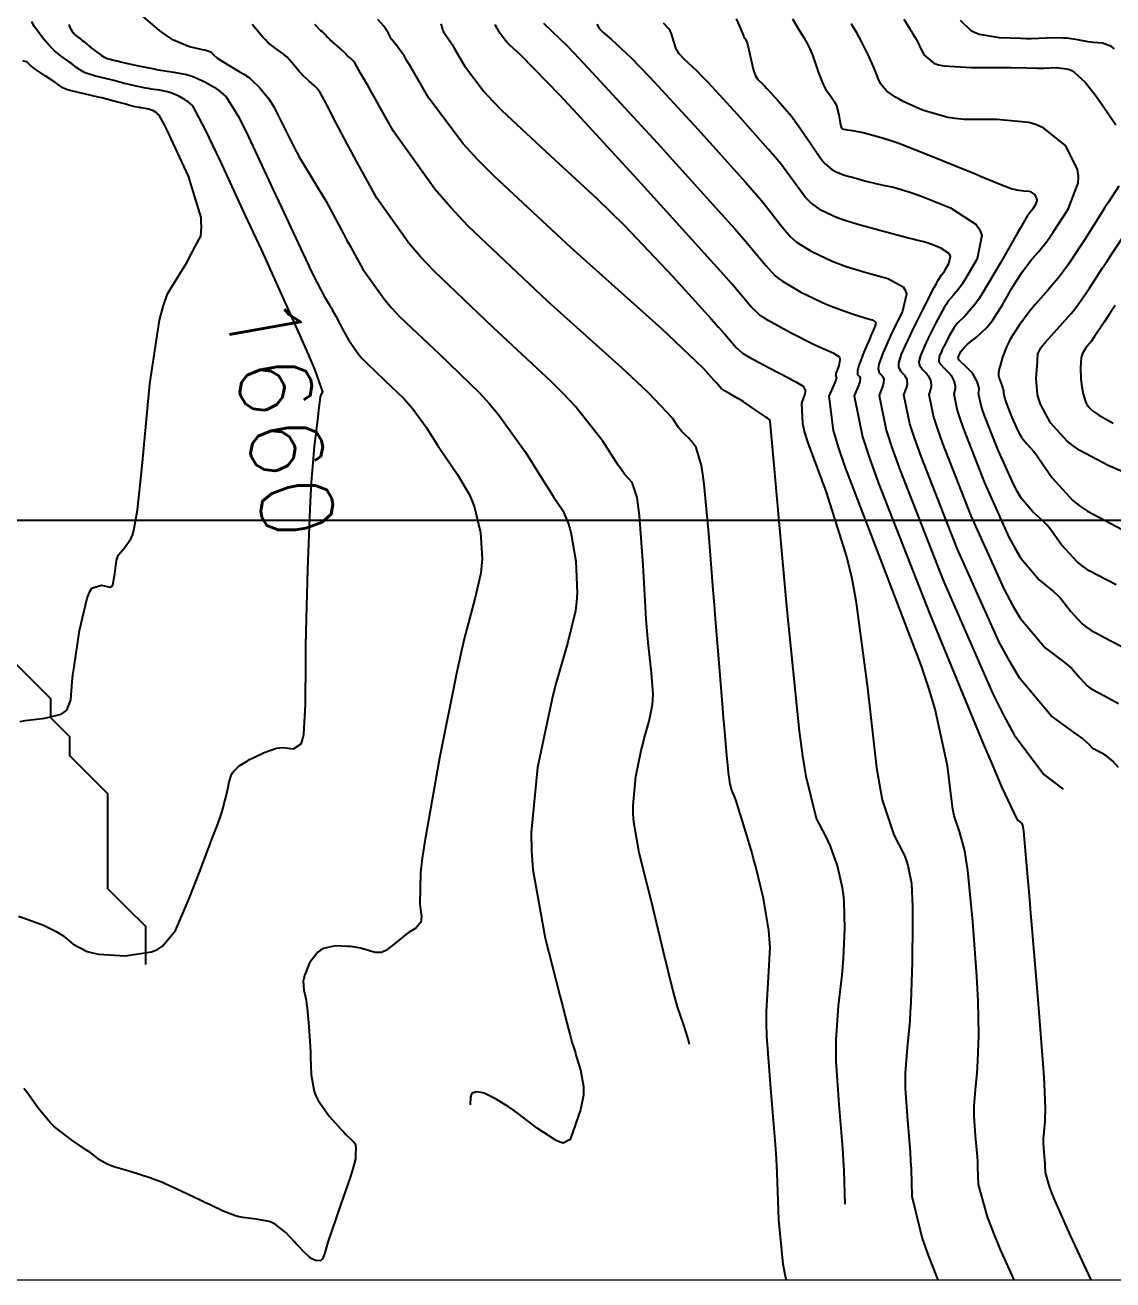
# Model space of a CAD drawing. Header units: metres. Extents: x 837117 to 838477, y 1189012 to 1191015.
# Drawn here: x 837883.6 to 837940.9, y 1189013.9 to 1189080 of the extents above; entities that cross this region are included whole.
import ezdxf

# ---------------------------------------------------------------- set-up
doc = ezdxf.new("R2010")
doc.units = ezdxf.units.M
doc.header["$LTSCALE"] = 0.3
doc.layers.add('COORD', color=7, linetype='Continuous', lineweight=20)
doc.layers.add('DRENAJE', color=5, linetype='Continuous', lineweight=25)
for name, color, linetype in [('COTAS 10', 1, 'Continuous'), ('COTAS INT', 252, 'Continuous'), ('MARCO IMP', 130, 'Continuous')]:
    doc.layers.add(name, color=color, linetype=linetype)
doc.styles.get("Standard").update_dxf_attribs({"font": 'simplex.shx'})

msp = doc.modelspace()

# ---------------------------------------------------------------- linework, layer by layer
at = {"layer": 'COORD'}
msp.add_line((837476.514, 1189013.872), (838476.514, 1189013.872), dxfattribs=at)
msp.add_lwpolyline([(837476.514, 1189013.872), (838476.514, 1189013.872), (838476.514, 1191013.872), (837476.514, 1191013.872)], close=True, dxfattribs=at)
at = {"layer": 'COTAS 10'}
for points, elevation in [([(837883.277, 1189033.031), (837883.628, 1189032.915), (837884.588, 1189032.564), (837885.265, 1189032.229), (837885.439, 1189032.124), (837885.607, 1189032.012), (837886.161, 1189031.561), (837886.894, 1189031.17), (837887.174, 1189031.096), (837887.487, 1189031.036), (837888.896, 1189030.946), (837890.294, 1189031.154), (837890.6, 1189031.283), (837890.871, 1189031.443), (837891.558, 1189032.279), (837892.029, 1189033.383), (837892.163, 1189033.711), (837892.3, 1189034.05), (837892.809, 1189035.356), (837893.269, 1189036.565), (837893.375, 1189036.841), (837893.47, 1189037.093), (837893.738, 1189037.794), (837893.915, 1189038.276), (837893.955, 1189038.39), (837893.99, 1189038.496), (837894.081, 1189038.806), (837894.141, 1189039.046), (837894.156, 1189039.107), (837894.172, 1189039.165), (837894.223, 1189039.359), (837894.277, 1189039.583), (837894.293, 1189039.661), (837894.31, 1189039.746), (837894.378, 1189040.111), (837894.503, 1189040.489), (837894.557, 1189040.582), (837894.618, 1189040.67), (837894.908, 1189040.945), (837895.319, 1189041.201), (837895.457, 1189041.277), (837895.605, 1189041.355), (837896.226, 1189041.656), (837896.88, 1189041.877), (837897.049, 1189041.905), (837897.213, 1189041.919), (837897.76, 1189041.848), (837898.17, 1189042.106), (837898.247, 1189042.326), (837898.308, 1189042.612), (837898.399, 1189044.182), (837898.41, 1189046.486), (837898.421, 1189047.234), (837898.436, 1189048.03), (837898.519, 1189051.304), (837898.639, 1189054.478), (837898.677, 1189055.211), (837898.718, 1189055.881), (837898.882, 1189057.773), (837899.032, 1189059.029), (837899.064, 1189059.297), (837899.09, 1189059.532), (837899.15, 1189060.093), (837899.194, 1189060.383), (837899.211, 1189060.447), (837899.23, 1189060.504), (837899.319, 1189060.648), (837898.887, 1189061.85), (837898.578, 1189062.574), (837898.187, 1189063.467), (837896.093, 1189068.105), (837895.211, 1189070.014), (837893.937, 1189072.765), (837893.506, 1189073.673), (837893.148, 1189074.414), (837892.459, 1189075.711), (837892.214, 1189075.92), (837892.136, 1189075.976), (837892.054, 1189076.032), (837891.722, 1189076.224), (837891.349, 1189076.385), (837891.24, 1189076.42), (837891.13, 1189076.452), (837890.714, 1189076.533), (837890.262, 1189076.6), (837890.129, 1189076.623), (837889.993, 1189076.649), (837889.472, 1189076.756), (837888.973, 1189076.871), (837888.85, 1189076.9), (837888.734, 1189076.929), (837888.369, 1189077.026), (837888.016, 1189077.12), (837887.907, 1189077.147), (837887.794, 1189077.175), (837887.344, 1189077.278), (837886.9, 1189077.411), (837886.79, 1189077.457), (837886.686, 1189077.507), (837886.358, 1189077.721), (837886.054, 1189077.959), (837885.965, 1189078.025), (837885.875, 1189078.091), (837885.532, 1189078.326), (837885.17, 1189078.614), (837885.066, 1189078.712), (837884.962, 1189078.818), (837884.574, 1189079.269), (837884.242, 1189079.711), (837884.172, 1189079.812), (837884.112, 1189079.903), (837883.977, 1189080.152)], 1660), ([(837926.834, 1189017.854), (837926.78, 1189019.609), (837926.747, 1189020.193), (837926.708, 1189020.794), (837926.511, 1189023.117), (837926.36, 1189025.399), (837926.351, 1189025.974), (837926.355, 1189026.526), (837926.487, 1189028.313), (837926.672, 1189029.925), (837926.71, 1189030.366), (837926.742, 1189030.803), (837926.812, 1189032.362), (837926.773, 1189033.809), (837926.737, 1189034.177), (837926.69, 1189034.53), (837926.427, 1189035.687), (837926.055, 1189036.714), (837925.939, 1189036.986), (837925.816, 1189037.252), (837925.328, 1189038.17), (837924.77, 1189040.394), (837924.604, 1189041.484), (837924.433, 1189042.779), (837923.777, 1189049.171), (837923.22, 1189055.399), (837923.112, 1189056.592), (837923.024, 1189057.553), (837922.874, 1189059.104), (837922.86, 1189059.142), (837922.858, 1189059.15), (837922.856, 1189059.157), (837922.855, 1189059.173), (837922.733, 1189059.266), (837922.654, 1189059.322), (837922.556, 1189059.39), (837922.04, 1189059.746), (837921.457, 1189060.135), (837921.316, 1189060.224), (837921.185, 1189060.305), (837920.784, 1189060.532), (837920.502, 1189060.685), (837920.445, 1189060.719), (837920.397, 1189060.749), (837920.301, 1189060.83), (837920.136, 1189061.025), (837920.045, 1189061.127), (837919.934, 1189061.251), (837919.371, 1189061.872), (837917.879, 1189063.309), (837917.183, 1189063.946), (837916.365, 1189064.687), (837912.388, 1189068.228), (837908.333, 1189072.004), (837907.464, 1189072.893), (837906.707, 1189073.715), (837904.89, 1189076.115), (837903.962, 1189077.739), (837903.764, 1189078.07), (837903.592, 1189078.35), (837903.184, 1189078.932), (837902.986, 1189079.154), (837902.946, 1189079.206), (837902.913, 1189079.254), (837902.846, 1189079.394), (837902.781, 1189079.543), (837902.749, 1189079.596), (837902.711, 1189079.655), (837902.522, 1189079.911), (837902.202, 1189080.272)], 1670), ([(837941.241, 1189040.863), (837940.93, 1189041.202), (837940.618, 1189041.454), (837940.536, 1189041.512), (837940.456, 1189041.564), (837940.181, 1189041.711), (837939.949, 1189041.832), (837939.896, 1189041.869), (837939.848, 1189041.907), (837939.712, 1189042.056), (837939.339, 1189042.385), (837939.14, 1189042.537), (837938.9, 1189042.715), (837937.688, 1189043.576), (837936.028, 1189045.557), (837935.505, 1189046.441), (837934.954, 1189047.471), (837932.735, 1189052.399), (837930.845, 1189057.216), (837930.502, 1189058.175), (837930.237, 1189058.971), (837929.928, 1189060.49), (837930.075, 1189060.895), (837930.097, 1189060.987), (837930.111, 1189061.071), (837930.093, 1189061.304), (837929.998, 1189061.478), (837929.964, 1189061.526), (837929.927, 1189061.572), (837929.762, 1189061.736), (837929.655, 1189061.97), (837929.653, 1189062.061), (837929.664, 1189062.164), (837929.805, 1189062.627), (837930.116, 1189063.324), (837930.234, 1189063.574), (837930.367, 1189063.848), (837930.96, 1189065.041), (837931.523, 1189066.139), (837931.637, 1189066.353), (837931.732, 1189066.528), (837931.921, 1189066.836), (837932.022, 1189066.957), (837932.06, 1189067.014), (837932.104, 1189067.083), (837932.3, 1189067.416), (837932.374, 1189067.783), (837932.34, 1189067.873), (837932.283, 1189067.958), (837931.878, 1189068.22), (837931.4, 1189068.41), (837931.295, 1189068.448), (837931.203, 1189068.481), (837930.973, 1189068.548), (837930.586, 1189068.641), (837930.396, 1189068.69), (837930.169, 1189068.749), (837929.049, 1189069.046), (837927.88, 1189069.363), (837927.623, 1189069.435), (837927.395, 1189069.499), (837926.812, 1189069.673), (837926.384, 1189069.833), (837926.253, 1189069.889), (837926.117, 1189069.949), (837925.583, 1189070.209), (837925.026, 1189070.601), (837924.876, 1189070.745), (837924.728, 1189070.904), (837923.434, 1189072.655), (837923.126, 1189073.03), (837922.778, 1189073.442), (837921.185, 1189075.237), (837919.623, 1189076.925), (837919.295, 1189077.269), (837919.013, 1189077.56), (837918.372, 1189078.164), (837918.075, 1189078.465), (837918.01, 1189078.564), (837917.952, 1189078.67), (837917.805, 1189079.11), (837917.662, 1189079.554), (837917.606, 1189079.662), (837917.543, 1189079.764), (837917.258, 1189080.077)], 1680), ([(837941.015, 1189078.716), (837940.866, 1189078.833), (837940.382, 1189079.025), (837939.916, 1189079.055), (837939.779, 1189079.071), (837939.637, 1189079.09), (837939.093, 1189079.188), (837938.494, 1189079.274), (837938.318, 1189079.286), (837938.137, 1189079.293), (837937.446, 1189079.278), (837936.629, 1189079.253), (837936.368, 1189079.253), (837936.092, 1189079.257), (837934.971, 1189079.298), (837933.914, 1189079.476), (837933.679, 1189079.565), (837933.468, 1189079.672), (837932.914, 1189080.203)], 1690), ([(837942.114, 1189056.156), (837940.686, 1189056.777), (837939.19, 1189057.561), (837938.846, 1189057.799), (837938.533, 1189058.047), (837937.655, 1189059.019), (837937.124, 1189060.006), (837937.029, 1189060.263), (837936.957, 1189060.513), (837936.888, 1189061.36), (837936.951, 1189062.046), (837936.964, 1189062.194), (837936.973, 1189062.325), (837936.989, 1189062.648), (837937.144, 1189062.973), (837937.241, 1189063.105), (837937.362, 1189063.256), (837937.994, 1189063.95), (837938.736, 1189064.778), (837938.925, 1189065.012), (837939.108, 1189065.248), (837939.713, 1189066.119), (837940.396, 1189067.182), (837940.629, 1189067.539), (837940.881, 1189067.923), (837941.949, 1189069.538)], 1690)]:
    msp.add_lwpolyline(points, dxfattribs=dict(at, elevation=elevation))
at = {"layer": 'COTAS INT'}
for points, elevation in [([(837889.343, 1189080.845), (837890.686, 1189079.686), (837891.014, 1189079.45), (837891.323, 1189079.251), (837892.282, 1189078.839), (837892.962, 1189078.692), (837893.095, 1189078.661), (837893.204, 1189078.633), (837893.399, 1189078.567), (837893.446, 1189078.517), (837893.461, 1189078.499), (837893.478, 1189078.479), (837893.545, 1189078.395), (837893.704, 1189078.26), (837893.777, 1189078.208), (837893.864, 1189078.151), (837894.283, 1189077.892), (837894.723, 1189077.634), (837894.822, 1189077.577), (837894.912, 1189077.525), (837895.156, 1189077.391), (837895.394, 1189077.225), (837895.479, 1189077.154), (837895.574, 1189077.071), (837895.985, 1189076.681), (837896.461, 1189076.093), (837896.595, 1189075.886), (837896.73, 1189075.659), (837897.228, 1189074.68), (837897.766, 1189073.585), (837897.926, 1189073.285), (837898.091, 1189072.986), (837898.727, 1189071.919), (837899.326, 1189070.944), (837899.468, 1189070.704), (837899.599, 1189070.476), (837899.987, 1189069.758), (837900.401, 1189068.968), (837900.549, 1189068.693), (837900.711, 1189068.395), (837901.419, 1189067.118), (837902.523, 1189065.56), (837902.935, 1189065.084), (837903.394, 1189064.59), (837905.436, 1189062.644), (837907.561, 1189060.591), (837908.073, 1189060.029), (837908.55, 1189059.469), (837909.996, 1189057.47), (837911.043, 1189055.793), (837911.268, 1189055.437), (837911.467, 1189055.127), (837911.952, 1189054.395), (837912.243, 1189053.727), (837912.319, 1189053.457), (837912.393, 1189053.15), (837912.641, 1189051.734), (837912.716, 1189050.06), (837912.681, 1189049.591), (837912.621, 1189049.119), (837912.201, 1189047.394), (837911.608, 1189045.334), (837911.439, 1189044.65), (837911.268, 1189043.918), (837910.631, 1189040.868), (837910.295, 1189037.439), (837910.313, 1189036.469), (837910.379, 1189035.489), (837911.018, 1189031.875), (837911.801, 1189028.854), (837911.957, 1189028.249), (837912.087, 1189027.743), (837912.338, 1189026.754), (837912.411, 1189026.463), (837912.429, 1189026.399), (837912.445, 1189026.342), (837912.497, 1189026.195), (837912.585, 1189025.939), (837912.623, 1189025.814), (837912.668, 1189025.665), (837912.885, 1189024.93), (837913.041, 1189024.066), (837913.049, 1189023.835), (837913.041, 1189023.609), (837912.884, 1189022.824), (837912.644, 1189022.122), (837912.584, 1189021.949), (837912.527, 1189021.785), (837912.346, 1189021.267), (837911.981, 1189021.08), (837911.809, 1189021.124), (837911.605, 1189021.211), (837910.61, 1189021.871), (837909.545, 1189022.675), (837909.297, 1189022.853), (837909.069, 1189023.011), (837908.418, 1189023.417), (837907.952, 1189023.642), (837907.841, 1189023.685), (837907.739, 1189023.719), (837907.433, 1189023.776), (837907.226, 1189023.734), (837907.184, 1189023.707), (837907.15, 1189023.672), (837907.084, 1189023.492), (837907.07, 1189023.087)], 1664), ([(837885.925, 1189079.995), (837885.968, 1189079.9), (837886.008, 1189079.816), (837886.132, 1189079.607), (837886.235, 1189079.486), (837886.263, 1189079.458), (837886.291, 1189079.431), (837886.388, 1189079.355), (837886.56, 1189079.226), (837886.635, 1189079.166), (837886.721, 1189079.097), (837887.133, 1189078.762), (837887.557, 1189078.432), (837887.651, 1189078.367), (837887.735, 1189078.312), (837887.956, 1189078.205), (837888.102, 1189078.171), (837888.139, 1189078.163), (837888.174, 1189078.154), (837888.288, 1189078.123), (837888.54, 1189078.062), (837888.661, 1189078.034), (837888.806, 1189078.002), (837889.514, 1189077.843), (837890.334, 1189077.674), (837890.549, 1189077.634), (837890.759, 1189077.597), (837891.471, 1189077.491), (837892.127, 1189077.364), (837892.301, 1189077.314), (837892.472, 1189077.258), (837893.061, 1189077.004), (837893.584, 1189076.701), (837893.713, 1189076.614), (837893.836, 1189076.526), (837894.222, 1189076.196), (837894.83, 1189075.199), (837895.092, 1189074.69), (837895.394, 1189074.079), (837896.825, 1189071.034), (837897.14, 1189070.355), (837898.251, 1189067.957), (837898.55, 1189067.326), (837898.597, 1189067.231), (837898.808, 1189066.792), (837899.395, 1189065.662), (837899.68, 1189065.199), (837899.747, 1189065.085), (837899.81, 1189064.977), (837899.994, 1189064.636), (837900.19, 1189064.26), (837900.261, 1189064.13), (837900.338, 1189063.988), (837900.674, 1189063.382), (837901.198, 1189062.641), (837901.394, 1189062.415), (837901.612, 1189062.18), (837902.582, 1189061.256), (837903.592, 1189060.281), (837903.835, 1189060.014), (837904.062, 1189059.748), (837904.749, 1189058.798), (837905.359, 1189057.843), (837905.537, 1189057.574), (837905.72, 1189057.302), (837906.415, 1189056.304), (837907.038, 1189055.219), (837907.175, 1189054.892), (837907.298, 1189054.554), (837907.613, 1189053.241), (837907.699, 1189051.861), (837907.677, 1189051.482), (837907.635, 1189051.103), (837907.317, 1189049.748), (837906.759, 1189047.639), (837906.566, 1189046.787), (837906.355, 1189045.818), (837905.455, 1189041.348), (837904.683, 1189036.988), (837904.553, 1189036.088), (837904.459, 1189035.322), (837904.425, 1189033.667), (837904.516, 1189032.996), (837904.501, 1189032.851), (837904.469, 1189032.722), (837904.208, 1189032.404), (837903.81, 1189032.151), (837903.691, 1189032.063), (837903.568, 1189031.969), (837903.092, 1189031.566), (837902.631, 1189031.222), (837902.517, 1189031.165), (837902.409, 1189031.124), (837902.071, 1189031.116), (837901.771, 1189031.213), (837901.603, 1189031.263), (837901.297, 1189031.349), (837900.909, 1189031.417), (837900.773, 1189031.43), (837900.625, 1189031.442), (837899.987, 1189031.466), (837899.34, 1189031.334), (837899.185, 1189031.248), (837899.042, 1189031.139), (837898.614, 1189030.567), (837898.35, 1189029.915), (837898.311, 1189029.756), (837898.285, 1189029.607), (837898.314, 1189029.146), (837898.428, 1189028.61), (837898.457, 1189028.412), (837898.484, 1189028.193), (837898.572, 1189027.227), (837898.64, 1189026.165), (837898.655, 1189025.885), (837898.668, 1189025.612), (837898.699, 1189024.678), (837898.858, 1189023.8), (837898.951, 1189023.562), (837899.065, 1189023.326), (837899.654, 1189022.49), (837900.277, 1189021.801), (837900.413, 1189021.656), (837900.532, 1189021.532), (837900.831, 1189021.251), (837900.984, 1189021.085), (837901.011, 1189021.033), (837901.032, 1189020.979), (837901.053, 1189020.763), (837901.036, 1189020.543), (837901.033, 1189020.487), (837901.031, 1189020.433), (837901.028, 1189020.254), (837900.913, 1189019.786), (837900.839, 1189019.55), (837900.748, 1189019.268), (837900.267, 1189017.865), (837899.77, 1189016.426), (837899.669, 1189016.121), (837899.583, 1189015.857), (837899.404, 1189015.243), (837899.293, 1189014.975), (837899.25, 1189014.93), (837899.202, 1189014.897), (837898.985, 1189014.88), (837898.731, 1189014.988), (837898.66, 1189015.034), (837898.588, 1189015.086), (837898.326, 1189015.331), (837898.017, 1189015.666), (837897.916, 1189015.775), (837897.808, 1189015.89), (837897.363, 1189016.364), (837896.827, 1189016.789), (837896.662, 1189016.873), (837896.489, 1189016.943), (837895.808, 1189017.074), (837895.097, 1189017.161), (837894.906, 1189017.203), (837894.718, 1189017.252), (837894.062, 1189017.495), (837893.335, 1189017.836), (837893.103, 1189017.947), (837892.856, 1189018.065), (837891.853, 1189018.551), (837890.777, 1189019.033), (837890.485, 1189019.148), (837890.195, 1189019.255), (837889.169, 1189019.575), (837888.307, 1189019.835), (837888.12, 1189019.904), (837887.955, 1189019.971), (837887.549, 1189020.203), (837887.176, 1189020.49), (837887.032, 1189020.592), (837886.87, 1189020.704), (837886.14, 1189021.189), (837885.348, 1189021.789), (837885.147, 1189021.974), (837884.954, 1189022.166), (837884.324, 1189022.925), (837883.733, 1189023.738), (837883.565, 1189023.963)], 1662), ([(837918.631, 1189026.274), (837918.559, 1189026.571), (837918.309, 1189027.346), (837918, 1189028.259), (837917.892, 1189028.644), (837917.773, 1189029.085), (837917.262, 1189031.151), (837916.715, 1189033.434), (837916.573, 1189034.011), (837916.437, 1189034.564), (837915.981, 1189036.364), (837915.694, 1189037.981), (837915.665, 1189038.42), (837915.657, 1189038.854), (837915.807, 1189040.388), (837916.092, 1189041.754), (837916.169, 1189042.081), (837916.245, 1189042.387), (837916.51, 1189043.309), (837916.685, 1189044.173), (837916.703, 1189044.442), (837916.709, 1189044.724), (837916.622, 1189045.85), (837916.45, 1189047.455), (837916.403, 1189048.039), (837916.355, 1189048.684), (837916.183, 1189051.515), (837915.991, 1189054.145), (837915.931, 1189054.663), (837915.868, 1189055.09), (837915.614, 1189055.871), (837915.209, 1189056.319), (837915.05, 1189056.536), (837914.872, 1189056.793), (837914.059, 1189058.055), (837912.6, 1189059.898), (837912.014, 1189060.522), (837911.349, 1189061.194), (837908.289, 1189064.032), (837905.175, 1189066.999), (837904.476, 1189067.753), (837903.847, 1189068.478), (837902.163, 1189070.854), (837901.084, 1189072.802), (837900.836, 1189073.257), (837900.611, 1189073.675), (837899.98, 1189074.881), (837899.559, 1189075.704), (837899.467, 1189075.881), (837899.384, 1189076.036), (837899.171, 1189076.411), (837898.993, 1189076.648), (837898.931, 1189076.715), (837898.865, 1189076.783), (837898.583, 1189077.034), (837898.266, 1189077.322), (837898.177, 1189077.413), (837898.088, 1189077.508), (837897.765, 1189077.893), (837897.427, 1189078.272), (837897.329, 1189078.364), (837897.23, 1189078.451), (837896.854, 1189078.717), (837896.423, 1189079.054), (837896.288, 1189079.185), (837896.147, 1189079.332), (837895.584, 1189080.001)], 1666), ([(837923.741, 1189013.872), (837923.693, 1189014.057), (837923.557, 1189014.701), (837923.331, 1189017.028), (837923.254, 1189019.505), (837923.213, 1189020.244), (837923.164, 1189021.006), (837922.914, 1189023.948), (837922.708, 1189026.73), (837922.687, 1189027.39), (837922.681, 1189028.003), (837922.786, 1189029.821), (837922.872, 1189031.374), (837922.853, 1189031.82), (837922.816, 1189032.273), (837922.529, 1189033.968), (837922.121, 1189035.623), (837922.008, 1189036.051), (837921.894, 1189036.467), (837921.484, 1189037.859), (837921.136, 1189038.938), (837921.063, 1189039.156), (837920.999, 1189039.339), (837920.851, 1189039.708), (837920.761, 1189040.067), (837920.734, 1189040.244), (837920.707, 1189040.454), (837920.6, 1189041.493), (837920.472, 1189042.972), (837920.43, 1189043.46), (837920.386, 1189043.982), (837920.205, 1189046.151), (837920, 1189048.686), (837919.941, 1189049.439), (837919.881, 1189050.214), (837919.655, 1189053.196), (837919.411, 1189055.791), (837919.339, 1189056.321), (837919.265, 1189056.77), (837918.983, 1189057.713), (837918.716, 1189058.065), (837918.651, 1189058.142), (837918.59, 1189058.209), (837918.403, 1189058.378), (837918.203, 1189058.58), (837918.133, 1189058.668), (837918.058, 1189058.771), (837917.738, 1189059.259), (837916.508, 1189060.557), (837915.86, 1189061.17), (837915.078, 1189061.893), (837911.143, 1189065.42), (837906.972, 1189069.38), (837906.042, 1189070.377), (837905.209, 1189071.329), (837903.01, 1189074.408), (837901.747, 1189076.662), (837901.503, 1189077.094), (837901.306, 1189077.444), (837900.977, 1189078.014), (837900.911, 1189078.08), (837900.888, 1189078.102), (837900.783, 1189078.203), (837900.621, 1189078.357), (837900.563, 1189078.411), (837900.499, 1189078.471), (837900.219, 1189078.731), (837899.942, 1189078.985), (837899.88, 1189079.041), (837899.824, 1189079.091), (837899.675, 1189079.219), (837899.573, 1189079.31), (837899.546, 1189079.336), (837899.52, 1189079.363), (837899.433, 1189079.465), (837899.347, 1189079.562), (837899.322, 1189079.585), (837899.297, 1189079.607), (837899.202, 1189079.675), (837898.9, 1189080.006)], 1668), ([(837905.525, 1189080.041), (837905.611, 1189079.746), (837905.639, 1189079.677), (837905.669, 1189079.615), (837905.794, 1189079.436), (837906.027, 1189079.102), (837906.126, 1189078.942), (837906.239, 1189078.752), (837906.771, 1189077.822), (837907.811, 1189076.448), (837908.245, 1189075.977), (837908.742, 1189075.468), (837911.064, 1189073.306), (837913.751, 1189070.829), (837914.478, 1189070.121), (837915.198, 1189069.404), (837917.736, 1189066.736), (837919.764, 1189064.5), (837920.162, 1189064.055), (837920.489, 1189063.687), (837921.082, 1189062.986), (837921.428, 1189062.696), (837921.6, 1189062.586), (837921.805, 1189062.464), (837922.82, 1189061.915), (837923.846, 1189061.383), (837924.057, 1189061.271), (837924.237, 1189061.174), (837924.626, 1189060.949), (837924.724, 1189060.734), (837924.721, 1189060.644), (837924.705, 1189060.539), (837924.537, 1189060.049), (837924.581, 1189058.979), (837924.698, 1189058.508), (837924.861, 1189057.962), (837925.826, 1189055.362), (837926.927, 1189051.902), (837927.176, 1189050.813), (837927.399, 1189049.668), (837928.003, 1189045.06), (837928.486, 1189040.845), (837928.635, 1189039.946), (837928.789, 1189039.164), (837929.4, 1189037.312), (837929.938, 1189036.255), (837930.048, 1189035.975), (837930.14, 1189035.7), (837930.328, 1189034.753), (837930.38, 1189033.562), (837930.385, 1189033.134), (837930.387, 1189032.662), (837930.362, 1189030.605), (837930.29, 1189028.492), (837930.262, 1189027.986), (837930.231, 1189027.515), (837930.09, 1189026.097), (837929.994, 1189024.785), (837929.991, 1189024.381), (837929.998, 1189023.959), (837930.108, 1189022.286), (837930.253, 1189020.582), (837930.281, 1189020.141), (837930.305, 1189019.713), (837930.349, 1189018.279), (837930.888, 1189016.049), (837931.223, 1189015.119), (837931.639, 1189014.053), (837931.718, 1189013.872)], 1672), ([(837935.732, 1189013.872), (837935.002, 1189015.517), (837934.632, 1189016.422), (837934.335, 1189017.196), (837933.859, 1189018.905), (837933.83, 1189019.818), (837933.815, 1189020.09), (837933.797, 1189020.371), (837933.705, 1189021.454), (837933.635, 1189022.519), (837933.63, 1189022.788), (837933.632, 1189023.045), (837933.694, 1189023.88), (837933.783, 1189024.782), (837933.803, 1189025.082), (837933.821, 1189025.404), (837933.867, 1189026.749), (837933.84, 1189028.575), (837933.811, 1189029.201), (837933.774, 1189029.878), (837933.565, 1189032.759), (837933.292, 1189035.445), (837933.215, 1189035.999), (837933.138, 1189036.471), (837932.851, 1189037.494), (837932.579, 1189038.32), (837932.51, 1189038.668), (837932.444, 1189039.069), (837932.228, 1189040.949), (837931.579, 1189043.936), (837931.24, 1189045.034), (837930.831, 1189046.25), (837928.778, 1189051.621), (837926.827, 1189056.704), (837926.483, 1189057.739), (837926.224, 1189058.611), (837925.997, 1189060.415), (837926.257, 1189061.023), (837926.306, 1189061.142), (837926.344, 1189061.239), (837926.399, 1189061.409), (837926.383, 1189061.438), (837926.371, 1189061.454), (837926.344, 1189061.481), (837926.35, 1189061.58), (837926.366, 1189061.633), (837926.387, 1189061.697), (837926.511, 1189062.019), (837926.568, 1189062.36), (837926.547, 1189062.436), (837926.51, 1189062.503), (837926.243, 1189062.677), (837925.667, 1189062.916), (837925.435, 1189063.024), (837925.171, 1189063.151), (837923.96, 1189063.759), (837922.776, 1189064.413), (837922.531, 1189064.568), (837922.322, 1189064.712), (837921.863, 1189065.141), (837920.842, 1189066.349), (837920.279, 1189066.983), (837919.593, 1189067.749), (837916.101, 1189071.599), (837912.517, 1189075.499), (837911.773, 1189076.296), (837911.138, 1189076.97), (837909.74, 1189078.384), (837909.151, 1189078.932), (837909.025, 1189079.061), (837908.915, 1189079.181), (837908.651, 1189079.53), (837908.516, 1189079.765), (837908.487, 1189079.814), (837908.462, 1189079.854), (837908.403, 1189079.939), (837908.371, 1189079.984)], 1674), ([(837910.94, 1189080.074), (837912.2, 1189078.852), (837912.797, 1189078.228), (837913.502, 1189077.48), (837916.944, 1189073.745), (837920.34, 1189069.992), (837921.015, 1189069.232), (837921.576, 1189068.594), (837922.644, 1189067.297), (837923.124, 1189066.776), (837923.313, 1189066.627), (837923.526, 1189066.475), (837924.501, 1189065.909), (837925.566, 1189065.391), (837925.838, 1189065.27), (837926.098, 1189065.159), (837926.954, 1189064.84), (837927.632, 1189064.623), (837927.78, 1189064.577), (837927.912, 1189064.536), (837928.248, 1189064.437), (837928.41, 1189064.347), (837928.431, 1189064.312), (837928.443, 1189064.273), (837928.402, 1189064.093), (837928.249, 1189063.758), (837928.19, 1189063.622), (837928.123, 1189063.465), (837927.822, 1189062.742), (837927.558, 1189062.045), (837927.515, 1189061.905), (837927.485, 1189061.79), (837927.483, 1189061.566), (837927.556, 1189061.493), (837927.573, 1189061.472), (837927.588, 1189061.452), (837927.63, 1189061.374), (837927.6, 1189061.183), (837927.57, 1189061.09), (837927.53, 1189060.98), (837927.307, 1189060.44), (837927.745, 1189058.281), (837928.122, 1189057.15), (837928.61, 1189055.789), (837931.294, 1189048.946), (837934.074, 1189042.204), (837934.622, 1189040.905), (837935.073, 1189039.853), (837935.902, 1189038.105), (837936.068, 1189037.98), (837936.101, 1189037.951), (837936.129, 1189037.924), (837936.183, 1189037.846), (837936.223, 1189037.507), (837936.241, 1189037.315), (837936.263, 1189037.081), (837936.369, 1189035.883), (837936.537, 1189033.908), (837936.598, 1189033.184), (837936.665, 1189032.383), (837936.96, 1189028.853), (837937.227, 1189025.486), (837937.277, 1189024.789), (837937.317, 1189024.194), (837937.371, 1189022.892), (837937.352, 1189022.316), (837937.344, 1189022.178), (837937.336, 1189022.049), (837937.297, 1189021.663), (837937.271, 1189021.305), (837937.27, 1189021.195), (837937.272, 1189021.08), (837937.302, 1189020.623), (837937.342, 1189020.159), (837937.349, 1189020.039), (837937.356, 1189019.922), (837937.368, 1189019.531), (837937.572, 1189018.798), (837937.7, 1189018.466), (837937.858, 1189018.079), (837938.686, 1189016.212), (837939.778, 1189013.872)], 1676), ([(837913.752, 1189080.021), (837913.897, 1189079.767), (837913.972, 1189079.683), (837914.063, 1189079.593), (837914.52, 1189079.219), (837915.557, 1189078.243), (837916.013, 1189077.774), (837916.542, 1189077.218), (837919.064, 1189074.491), (837921.559, 1189071.717), (837922.071, 1189071.131), (837922.505, 1189070.624), (837923.426, 1189069.453), (837923.926, 1189068.84), (837924.094, 1189068.686), (837924.276, 1189068.538), (837925.042, 1189068.059), (837925.842, 1189067.67), (837926.045, 1189067.579), (837926.241, 1189067.496), (837926.883, 1189067.257), (837927.58, 1189067.043), (837927.81, 1189066.977), (837928.057, 1189066.906), (837929.082, 1189066.625), (837929.888, 1189066.177), (837929.997, 1189066.002), (837930.055, 1189065.804), (837929.852, 1189064.904), (837929.371, 1189063.928), (837929.255, 1189063.682), (837929.146, 1189063.446), (837928.814, 1189062.684), (837928.611, 1189062.104), (837928.584, 1189061.983), (837928.57, 1189061.88), (837928.623, 1189061.651), (837928.742, 1189061.533), (837928.769, 1189061.499), (837928.793, 1189061.465), (837928.861, 1189061.339), (837928.856, 1189061.127), (837928.834, 1189061.038), (837928.803, 1189060.937), (837928.618, 1189060.465), (837928.991, 1189058.626), (837929.312, 1189057.662), (837929.728, 1189056.502), (837932.015, 1189050.673), (837934.591, 1189044.783), (837935.189, 1189043.586), (837935.736, 1189042.575), (837937.297, 1189040.491), (837938.312, 1189039.723)], 1678), ([(837921.088, 1189080.306), (837921.254, 1189079.941), (837921.396, 1189079.609), (837921.424, 1189079.541), (837921.447, 1189079.484), (837921.493, 1189079.361), (837921.516, 1189079.306), (837921.526, 1189079.292), (837921.537, 1189079.277), (837921.587, 1189079.227), (837921.665, 1189079.04), (837921.693, 1189078.939), (837921.724, 1189078.817), (837921.859, 1189078.2), (837922.007, 1189077.573), (837922.047, 1189077.445), (837922.086, 1189077.336), (837922.223, 1189077.109), (837922.47, 1189076.877), (837922.578, 1189076.765), (837922.704, 1189076.633), (837923.305, 1189075.984), (837923.998, 1189075.167), (837924.182, 1189074.929), (837924.363, 1189074.685), (837924.988, 1189073.764), (837925.53, 1189072.968), (837925.657, 1189072.803), (837925.776, 1189072.663), (837926.124, 1189072.359), (837926.392, 1189072.228), (837926.46, 1189072.198), (837926.526, 1189072.17), (837926.741, 1189072.089), (837927.034, 1189072.002), (837927.149, 1189071.97), (837927.278, 1189071.934), (837927.865, 1189071.774), (837928.511, 1189071.61), (837928.678, 1189071.571), (837928.839, 1189071.534), (837929.375, 1189071.426), (837930.142, 1189071.204), (837930.448, 1189071.096), (837930.794, 1189070.968), (837932.386, 1189070.338), (837933.73, 1189069.464), (837933.922, 1189069.183), (837934.035, 1189068.884), (837933.79, 1189067.661), (837933.136, 1189066.554), (837932.991, 1189066.327), (837932.863, 1189066.135), (837932.529, 1189065.733), (837932.249, 1189065.404), (837932.154, 1189065.259), (837932.051, 1189065.09), (837931.616, 1189064.283), (837931.195, 1189063.436), (837931.101, 1189063.242), (837931.017, 1189063.065), (837930.796, 1189062.57), (837930.717, 1189062.223), (837930.723, 1189062.139), (837930.74, 1189062.061), (837930.902, 1189061.821), (837931.112, 1189061.612), (837931.16, 1189061.552), (837931.204, 1189061.492), (837931.324, 1189061.269), (837931.367, 1189061.015), (837931.361, 1189060.935), (837931.348, 1189060.852), (837931.239, 1189060.516), (837931.482, 1189059.315), (837931.692, 1189058.687), (837931.963, 1189057.93), (837933.455, 1189054.126), (837935.207, 1189050.234), (837935.642, 1189049.421), (837936.056, 1189048.723), (837937.367, 1189047.158), (837938.363, 1189046.419), (837938.577, 1189046.241), (837938.765, 1189046.075), (837939.22, 1189045.57), (837939.587, 1189045.166), (837939.718, 1189045.063), (837939.862, 1189044.963), (837940.491, 1189044.635), (837941.235, 1189044.239)], 1682), ([(837924.055, 1189080.304), (837924.364, 1189079.797), (837924.673, 1189079.278), (837924.743, 1189079.156), (837924.805, 1189079.043), (837924.975, 1189078.711), (837925.121, 1189078.354), (837925.169, 1189078.225), (837925.22, 1189078.083), (837925.434, 1189077.459), (837925.672, 1189076.84), (837925.739, 1189076.7), (837925.807, 1189076.575), (837926.054, 1189076.236), (837926.273, 1189075.934), (837926.323, 1189075.831), (837926.369, 1189075.72), (837926.495, 1189075.249), (837926.575, 1189074.822), (837926.592, 1189074.739), (837926.606, 1189074.67), (837926.639, 1189074.545), (837926.653, 1189074.523), (837926.659, 1189074.515), (837926.667, 1189074.507), (837926.669, 1189074.507), (837926.671, 1189074.506), (837926.674, 1189074.505), (837926.675, 1189074.505), (837926.676, 1189074.504), (837926.682, 1189074.503), (837926.854, 1189074.471), (837926.96, 1189074.452), (837927.092, 1189074.428), (837927.778, 1189074.304), (837928.857, 1189074.018), (837929.237, 1189073.892), (837929.651, 1189073.746), (837931.44, 1189073.051), (837933.204, 1189072.326), (837933.602, 1189072.162), (837933.962, 1189072.013), (837934.938, 1189071.607), (837935.577, 1189071.366), (837935.724, 1189071.322), (837935.859, 1189071.287), (837936.24, 1189071.242), (837936.51, 1189071.219), (837936.575, 1189071.198), (837936.636, 1189071.171), (837936.821, 1189071.02), (837936.92, 1189070.822), (837936.927, 1189070.765), (837936.924, 1189070.707), (837936.84, 1189070.488), (837936.715, 1189070.296), (837936.687, 1189070.254), (837936.661, 1189070.218), (837936.59, 1189070.13), (837936.538, 1189070.071), (837936.523, 1189070.054), (837936.509, 1189070.036), (837936.458, 1189069.966), (837936.206, 1189069.535), (837936.065, 1189069.288), (837935.893, 1189068.987), (837935.015, 1189067.442), (837934.07, 1189065.852), (837933.856, 1189065.523), (837933.663, 1189065.243), (837933.137, 1189064.63), (837932.767, 1189064.28), (837932.671, 1189064.164), (837932.579, 1189064.04), (837932.272, 1189063.525), (837932.023, 1189063.025), (837931.968, 1189062.91), (837931.918, 1189062.805), (837931.788, 1189062.513), (837931.77, 1189062.283), (837931.792, 1189062.217), (837931.825, 1189062.151), (837932.041, 1189061.906), (837932.297, 1189061.651), (837932.356, 1189061.579), (837932.409, 1189061.505), (837932.555, 1189061.234), (837932.622, 1189060.959), (837932.625, 1189060.884), (837932.621, 1189060.809), (837932.549, 1189060.541), (837932.728, 1189059.66), (837932.882, 1189059.199), (837933.081, 1189058.644), (837934.176, 1189055.853), (837935.461, 1189052.997), (837935.78, 1189052.401), (837936.083, 1189051.889), (837937.046, 1189050.741), (837937.826, 1189050.123), (837938.014, 1189049.945), (837938.191, 1189049.764), (837938.729, 1189049.085), (837939.326, 1189048.426), (837939.54, 1189048.257), (837939.775, 1189048.095), (837940.8, 1189047.559), (837942.015, 1189046.913)], 1684), ([(837941.11, 1189050.483), (837939.689, 1189051.227), (837939.363, 1189051.452), (837939.066, 1189051.685), (837938.237, 1189052.599), (837937.617, 1189053.453), (837937.451, 1189053.649), (837937.289, 1189053.827), (837936.724, 1189054.323), (837936.111, 1189055.054), (837935.918, 1189055.38), (837935.715, 1189055.76), (837934.896, 1189057.58), (837934.198, 1189059.357), (837934.072, 1189059.711), (837933.974, 1189060.005), (837933.86, 1189060.566), (837933.894, 1189060.766), (837933.889, 1189060.832), (837933.878, 1189060.903), (837933.787, 1189061.199), (837933.614, 1189061.519), (837933.551, 1189061.605), (837933.482, 1189061.691), (837933.181, 1189061.991), (837932.91, 1189062.241), (837932.861, 1189062.295), (837932.823, 1189062.342), (837932.779, 1189062.455), (837932.819, 1189062.545), (837932.834, 1189062.578), (837932.851, 1189062.613), (837932.928, 1189062.767), (837933.107, 1189062.99), (837933.189, 1189063.069), (837933.284, 1189063.155), (837933.745, 1189063.528), (837934.291, 1189064.046), (837934.44, 1189064.224), (837934.588, 1189064.417), (837935.116, 1189065.239), (837935.597, 1189066.069), (837935.716, 1189066.266), (837935.829, 1189066.45), (837936.185, 1189066.999), (837936.504, 1189067.434), (837936.593, 1189067.547), (837936.683, 1189067.656), (837937.013, 1189068.023), (837937.456, 1189068.577), (837937.617, 1189068.804), (837937.795, 1189069.063), (837938.579, 1189070.267), (837939.105, 1189071.638), (837939.12, 1189072.003), (837939.079, 1189072.361), (837938.459, 1189073.601), (837937.3, 1189074.542), (837936.919, 1189074.712), (837936.511, 1189074.843), (837934.818, 1189074.989), (837933.085, 1189074.999), (837932.651, 1189075.045), (837932.237, 1189075.108), (837930.908, 1189075.492), (837929.891, 1189075.95), (837929.673, 1189076.061), (837929.483, 1189076.165), (837929.029, 1189076.482), (837928.793, 1189076.751), (837928.741, 1189076.825), (837928.694, 1189076.899), (837928.57, 1189077.164), (837928.444, 1189077.497), (837928.396, 1189077.614), (837928.341, 1189077.741), (837928.096, 1189078.29), (837927.823, 1189078.86), (837927.752, 1189079.001), (837927.682, 1189079.135), (837927.443, 1189079.556), (837927.212, 1189079.935), (837927.146, 1189080.042)], 1686), ([(837929.93, 1189080.286), (837930.24, 1189079.777), (837930.308, 1189079.666), (837930.368, 1189079.567), (837930.521, 1189079.316), (837930.653, 1189079.074), (837930.699, 1189078.981), (837930.751, 1189078.876), (837930.973, 1189078.402), (837931.508, 1189077.966), (837931.757, 1189077.884), (837932.049, 1189077.82), (837933.467, 1189077.729), (837934.949, 1189077.74), (837935.282, 1189077.74), (837935.58, 1189077.738), (837936.379, 1189077.717), (837936.973, 1189077.702), (837937.143, 1189077.703), (837937.315, 1189077.706), (837937.959, 1189077.735), (837938.593, 1189077.644), (837938.76, 1189077.572), (837938.923, 1189077.478), (837939.478, 1189076.97), (837940.048, 1189076.233), (837940.22, 1189075.996), (837940.398, 1189075.744), (837941.092, 1189074.713)], 1688), ([(837883.368, 1189043.282), (837883.638, 1189043.33), (837884.668, 1189043.468), (837885.529, 1189043.68), (837885.693, 1189043.776), (837885.826, 1189043.887), (837886.035, 1189044.423), (837886.106, 1189045.372), (837886.15, 1189045.744), (837886.205, 1189046.163), (837886.494, 1189048.073), (837886.89, 1189049.791), (837887.013, 1189050.09), (837887.141, 1189050.311), (837887.653, 1189050.472), (837888.095, 1189050.357), (837888.18, 1189050.404), (837888.249, 1189050.486), (837888.36, 1189051.069), (837888.44, 1189051.771), (837888.488, 1189051.928), (837888.548, 1189052.068), (837888.859, 1189052.439), (837889.201, 1189052.907), (837889.28, 1189053.109), (837889.351, 1189053.341), (837889.554, 1189054.441), (837889.749, 1189056.25), (837889.815, 1189056.93), (837889.888, 1189057.687), (837890.197, 1189061.07), (837890.707, 1189064.418), (837890.906, 1189065.153), (837891.13, 1189065.805), (837892.148, 1189067.467), (837892.612, 1189068.339), (837892.881, 1189068.844), (837892.925, 1189069.317), (837892.911, 1189069.607), (837892.9, 1189069.828), (837892.235, 1189072.004), (837891.322, 1189073.978), (837891.14, 1189074.363), (837890.988, 1189074.677), (837890.696, 1189075.226), (837890.592, 1189075.315), (837890.559, 1189075.339), (837890.524, 1189075.362), (837890.384, 1189075.444), (837890.226, 1189075.512), (837890.18, 1189075.527), (837890.133, 1189075.54), (837889.957, 1189075.574), (837889.765, 1189075.603), (837889.709, 1189075.613), (837889.651, 1189075.624), (837889.431, 1189075.669), (837889.14, 1189075.74), (837889.038, 1189075.766), (837888.927, 1189075.796), (837888.449, 1189075.928), (837887.857, 1189076.086), (837887.675, 1189076.131), (837887.485, 1189076.178), (837886.732, 1189076.352), (837886.065, 1189076.511), (837885.93, 1189076.548), (837885.816, 1189076.582), (837885.582, 1189076.68), (837885.386, 1189076.822), (837885.295, 1189076.884), (837885.19, 1189076.956), (837884.677, 1189077.298), (837884.159, 1189077.656), (837884.049, 1189077.738), (837883.954, 1189077.812), (837883.734, 1189078.018), (837883.502, 1189078.093)], 1658), ([(837941.249, 1189071.476), (837940.706, 1189070.645), (837940.519, 1189070.355), (837940.317, 1189070.038), (837939.453, 1189068.679), (837938.555, 1189067.325), (837938.331, 1189067.012), (837938.118, 1189066.726), (837937.435, 1189065.916), (837936.84, 1189065.257), (837936.681, 1189065.066), (837936.525, 1189064.871), (837935.983, 1189064.135), (837935.532, 1189063.418), (837935.433, 1189063.236), (837935.344, 1189063.059), (837935.119, 1189062.48), (837934.994, 1189062.027), (837934.968, 1189061.93), (837934.947, 1189061.846), (837934.904, 1189061.648), (837934.916, 1189061.491), (837934.929, 1189061.434), (837934.947, 1189061.371), (837935.047, 1189061.091), (837935.144, 1189060.821), (837935.16, 1189060.763), (837935.171, 1189060.712), (837935.171, 1189060.591), (837935.219, 1189060.35), (837935.262, 1189060.223), (837935.316, 1189060.071), (837935.616, 1189059.306), (837935.968, 1189058.524), (837936.056, 1189058.36), (837936.139, 1189058.22), (837936.403, 1189057.905), (837936.752, 1189057.531), (837936.888, 1189057.353), (837937.043, 1189057.142), (837937.745, 1189056.114), (837938.805, 1189054.945), (837939.185, 1189054.646), (837939.602, 1189054.358), (837941.419, 1189053.408)], 1688), ([(837941.056, 1189065.202), (837940.739, 1189064.724), (837940.476, 1189064.326), (837939.973, 1189063.56), (837939.808, 1189063.322), (837939.758, 1189063.258), (837939.706, 1189063.194), (837939.504, 1189062.968), (837939.331, 1189062.672), (837939.298, 1189062.563), (837939.271, 1189062.443), (837939.228, 1189061.915), (837939.249, 1189061.334), (837939.262, 1189061.181), (837939.279, 1189061.031), (837939.367, 1189060.52), (837939.511, 1189060.089), (837939.562, 1189059.99), (837939.618, 1189059.9), (837939.865, 1189059.65), (837940.133, 1189059.47), (837940.203, 1189059.425), (837940.271, 1189059.382), (837940.504, 1189059.243), (837940.831, 1189059.069), (837940.959, 1189059.004)], 1692)]:
    msp.add_lwpolyline(points, dxfattribs=dict(at, elevation=elevation))
at = {"layer": 'DRENAJE'}
msp.add_polyline3d([(837889.984, 1189030.479, 0), (837889.984, 1189032.479, 0), (837888.984, 1189033.478, 0), (837887.985, 1189034.478, 0), (837887.985, 1189039.476, 0), (837886.985, 1189040.476, 0), (837885.985, 1189041.476, 0), (837885.985, 1189042.475, 0), (837884.986, 1189043.475, 0), (837884.986, 1189044.475, 0), (837883.986, 1189045.474, 0), (837882.986, 1189046.474, 0), (837881.987, 1189047.474, 0), (837880.987, 1189048.473, 0), (837879.987, 1189049.473, 0), (837878.988, 1189050.473, 0), (837877.988, 1189051.472, 0)], dxfattribs=at)
at = {"layer": 'MARCO IMP'}
msp.add_lwpolyline([(837116.514, 1189053.872), (837116.514, 1191013.872), (838476.514, 1191013.872), (838476.514, 1189053.872), (837116.514, 1189053.872)], dxfattribs=at)

# ---------------------------------------------------------------- texts
at = {"layer": 'COTAS 10', "insert": (837894.089, 1189065.438, 1660), "char_height": 3.8, "attachment_point": 7, "rotation": 280.04068}
msp.add_mtext('1660', dxfattribs=at)

doc.saveas('drawing.dxf')
